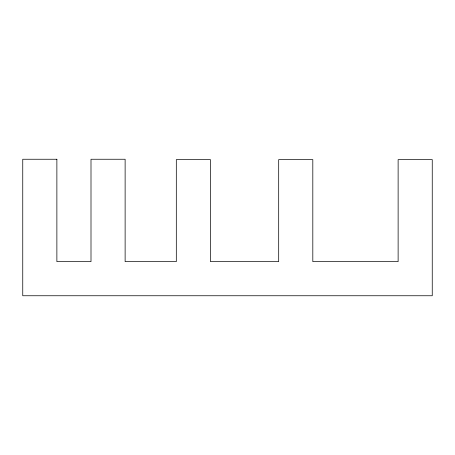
<?xml version="1.0" encoding="UTF-8"?>
<svg xmlns="http://www.w3.org/2000/svg" width="455" height="455" viewBox="0 0 455 455"><rect width="100%" height="100%" fill="white"/><g stroke="black" fill="none" stroke-linecap="round" stroke-linejoin="round"><path stroke-width="0.68" d="M56.875 159.25L22.75 159.25L22.75 295.75L432.25 295.75L432.25 159.62L398.125 159.62L398.125 261.625L312.812 261.625L312.812 159.62L278.688 159.62L278.688 261.625L210.438 261.625L210.438 159.62L176.312 159.62L176.312 261.625L125.125 261.625L125.125 159.25L91 159.25L91 261.625L56.875 261.625L56.875 159.25"/></g></svg>
